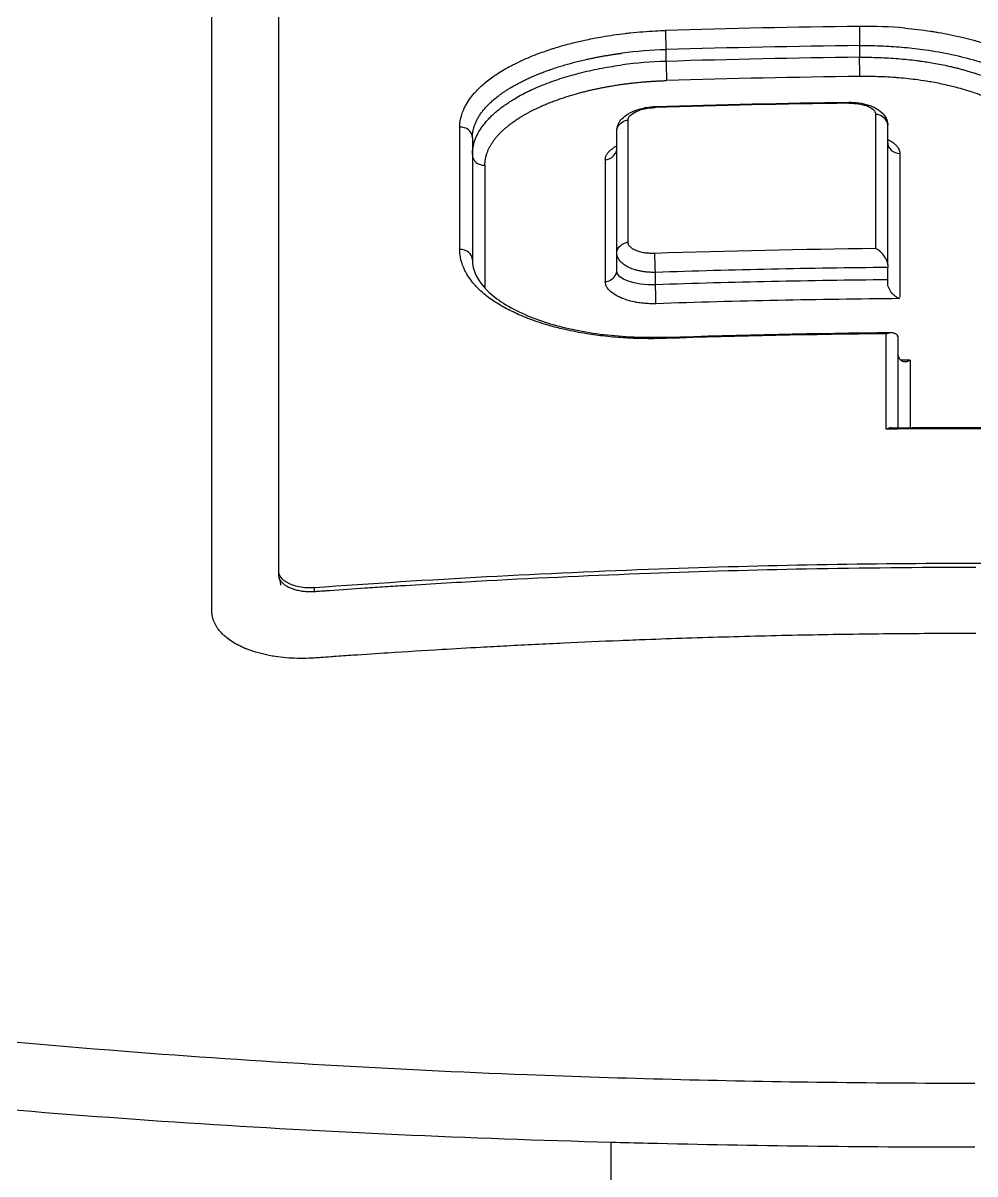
# Model space of a CAD drawing. Header units: millimetres. Extents: x 0 to 4378, y 0 to 2376.
# Drawn here: x 769.2 to 777.21, y 2200.73 to 2210.41 of the extents above; entities that cross this region are included whole.
import ezdxf

# ---------------------------------------------------------------- set-up
doc = ezdxf.new("R2010")
doc.units = ezdxf.units.MM
doc.header["$LTSCALE"] = 0.2

# ---------------------------------------------------------------- blocks, each defined once
blk = doc.blocks.new('A$Ce3085cef_1')
for p, q in [((-5.8641, 39.3959), (-5.8641, 44.5343)), ((-2.6082, 43.7849), (-2.6082, 43.6864)), ((-0.9801, 43.8191), (-0.9801, 43.7207)), ((-3.0223, 41.9227), (-3.0223, 43.1037)), ((-0.7431, 41.9781), (-0.7431, 43.1513)), ((-4.2361, 43.0443), (-4.2361, 42.0161)), ((-2.9261, 43.0192), (-2.9261, 43.0192)), ((-2.6968, 41.8078), (-2.6968, 41.9119)), ((-0.7431, 41.9534), (-0.7431, 41.9534)), ((-0.7431, 41.8494), (-0.7431, 41.9534)), ((-0.7431, 41.8494), (-0.7431, 41.8494)), ((-0.6545, 40.6054), (-0.6545, 41.3579)), ((-5.8641, 39.3695), (-5.8641, 39.3959)), ((-5.5641, 39.2257), (-5.5641, 39.2593)), ((-3.0676, 31.8736), (-3.0676, 34.5946))]:
    blk.add_line(p, q)
for radius, start, end in [(86.4127, 313.060477, 226.939523), (59, 311.988837, 228.011163), (57.092, 313.69818, 226.30182), (43.77, 94.66213, 94.66216)]:
    blk.add_arc((0, 0), radius, start, end)
for centre, major_axis, ratio, start_param, end_param in [((0.0037, -29.7707), (79.4616, 0.0003), 0.92821, 1.583196, 1.603727), ((-2.6094, 43.8556), (0.0031, -0.1), 0.012293, 3.571037, 5.497822), ((-1.3073, 43.0114), (2.0091, 0.2303), 0.468781, 1.15717, 1.354595), ((-2.5748, 43.1707), (1.5481, 0.0426), 0.397012, 1.581389, 1.822153), ((0.0037, -29.7435), (79.293, 0.0001), 0.927804, 1.583203, 1.603741), ((-2.6042, 42.9646), (1.6381, 0.061), 0.440164, 1.55681, 1.783476), ((0.0038, -29.6722), (79.1368, 0.0001), 0.92749, 1.583228, 1.603807), ((0.0038, -29.6448), (78.9683, -0.0001), 0.927077, 1.583235, 1.603822), ((0.0056, -29.2898), (-78.2616, -0.0002), 0.928055, 4.726124, 4.74695), ((-2.6968, 43.2526), (0.0018, -0.0536), 0.018829, 3.145343, 3.70508), ((-1.0687, 43.289), (0.0007, -0.0538), 0.007405, 3.1416, 3.707715), ((-1.0687, 43.289), (0.0007, -0.0538), 0.007405, 3.137067, 3.1416), ((-2.9457, -29.8101), (0.019, 81.126), 0.000071, 5.803652, 5.831887), ((-0.8515, -30.1104), (-0.007, -81.489), 0.000028, 2.660253, 2.691101), ((-4.3629, -29.5184), (0.0211, 80.7617), 0.000068, 5.802861, 5.831224), ((-4.3361, 43.0443), (0.1, 0), 0.899596, 0, 1.626139), ((-0.6431, 43.003), (-0.1, 0), 0.900526, 6.283185, 7.862272), ((-4.1361, 42.9025), (-0.1, 0), 0.899995, 6.283175, 7.906902), ((-0.6365, -30.1278), (0.0055, -81.1094), 0.000023, 3.591106, 3.624604), ((-4.1093, -29.5575), (-0.0212, 80.4119), 0.000071, 0.45104, 0.479465), ((-3.0981, -29.7669), (-0.0196, 80.6733), 0.000073, 0.450484, 0.478814), ((-4.3361, 42.0161), (0.1, 0), 0.886849, 0.000221, 1.627434), ((0.0076, -28.1721), (-75.7133, -0.0005), 0.928348, 4.723634, 4.748175), ((-4.3361, 42.0161), (0.1, 0), 0.886849, 0, 0.000221), ((0.0069, -28.1171), (-75.5231, -0.0002), 0.927848, 4.722318, 4.748194), ((-0.743, 42.0704), (-0.0001, -0.1331), 0.000577, 5.47928, 5.787409), ((0.007, -28.019), (-75.3372, -0.0001), 0.927455, 4.722345, 4.748285), ((-0.7432, 41.7337), (-0.0001, -0.1315), 0.000574, 2.333891, 2.64588), ((-4.1361, 41.8758), (0.1, 0), 0.887242, 4.697212, 4.766569), ((0.0063, -27.9658), (-75.1492, 0.0002), 0.926947, 4.721021, 4.748302), ((0.0088, -27.3771), (-74.1038, -0.0002), 0.928107, 4.722701, 4.747737), ((-2.6068, 41.2686), (-0.0033, 0.0999), 0.01318, 0.032065, 0.500459), ((-0.7644, -30.7863), (0.0084, 82.2556), 0.000039, 5.763106, 5.783078), ((-0.7615, 41.3793), (0.1057, -0.0313), 0.536293, 0.167876, 0.505371), ((-0.5506, 41.19), (0.1025, -0.0321), 0.540826, 3.320002, 3.662502), ((0.0066, -27.3943), (-73.9544, 0), 0.927194, 4.719966, 4.721036), ((-0.5474, -30.7389), (-0.006, 81.8019), 0.000028, 0.496809, 0.511176), ((-0.0005, -25.6694), (-71.3938, 0), 0.928182, 4.701895, 4.722965)]:
    blk.add_ellipse(centre, major_axis=major_axis, ratio=ratio, start_param=start_param, end_param=end_param)
for points, knots in [([(-3.0676, 34.5946), (-3.6683, 34.6109), (-4.2645, 34.6324), (-5.4527, 34.6866), (-6.0434, 34.7192), (-7.8025, 34.8345), (-8.9555, 34.9344), (-10.4009, 35.0921), (-10.7198, 35.129), (-11.3987, 35.2122), (-11.7573, 35.259), (-14.9563, 35.7015), (-17.5555, 36.2448), (-20.0861, 37.0013), (-20.3724, 37.091), (-20.8056, 37.233), (-20.9514, 37.2819), (-21.3863, 37.4313), (-21.6674, 37.5331), (-22.0779, 37.689), (-22.2135, 37.7418), (-22.6156, 37.9022), (-22.8754, 38.0113), (-23.3797, 38.2344), (-23.6234, 38.3481), (-24.3338, 38.698), (-24.7719, 38.9399), (-25.5661, 39.4348), (-25.9226, 39.6877), (-26.3899, 40.07), (-26.5321, 40.1954), (-26.9431, 40.587), (-27.1799, 40.8575), (-27.5607, 41.4009), (-27.7053, 41.6726), (-28.2103, 43.0338), (-27.9319, 44.1023), (-26.6844, 45.4353), (-26.325, 45.7455), (-25.2759, 46.5023), (-24.5094, 46.9405), (-23.1725, 47.5633), (-22.6959, 47.765), (-21.6842, 48.1547), (-21.1468, 48.3434), (-20.5833, 48.5238)], [0.000007, 0.000007, 0.000007, 0.000007, 0.181296, 0.181296, 0.36259, 0.36259, 0.725449, 0.725449, 0.829256, 0.829256, 0.94777, 0.94777, 1.897123, 1.897123, 2.023549, 2.023549, 2.087146, 2.087146, 2.219428, 2.219428, 2.286205, 2.286205, 2.420452, 2.420452, 2.555207, 2.555207, 2.82874, 2.82874, 3.100813, 3.100813, 3.232046, 3.232046, 3.509604, 3.509604, 3.78222, 3.78222, 4.864201, 4.864201, 5.199734, 5.199734, 5.702448, 5.702448, 5.953638, 5.953638, 6.20439, 6.20439, 6.20439, 6.20439]), ([(-20.2547, 48.3825), (-21.0104, 48.1157), (-22.1924, 47.6647), (-24.1886, 46.5858), (-24.9002, 46.0891), (-26.5903, 44.4813), (-26.8306, 43.4343), (-26.4223, 41.9577), (-26.1116, 41.43), (-25.4006, 40.6646), (-25.1244, 40.4142), (-23.5524, 39.1881), (-21.6857, 38.2958), (-17.0097, 36.8027), (-14.2528, 36.2088), (-9.8987, 35.6157), (-8.5437, 35.4718), (-6.0427, 35.2748), (-4.9142, 35.21), (-2.9683, 35.1345), (-2.1499, 35.1136), (-0.8961, 35.0967), (-0.4546, 35.0937), (-0.0094, 35.0937)], [-5.832325, -5.832325, -5.832325, -5.832325, -5.274421, -5.274421, -4.846437, -4.846437, -3.928454, -3.928454, -3.418934, -3.418934, -3.165574, -3.165574, -2.150485, -2.150485, -1.152487, -1.152487, -0.72343, -0.72343, -0.378701, -0.378701, -0.13356, -0.13356, -0.000001, -0.000001, -0.000001, -0.000001]), ([(-6.4257, 39.0401), (-6.4263, 39.046), (-6.4266, 39.0514), (-6.427, 39.0593), (-6.4271, 39.0621), (-6.4272, 39.0686), (-6.4273, 39.0732), (-6.4272, 39.0833), (-6.4271, 39.0887), (-6.4269, 39.1007), (-6.4268, 39.1073), (-6.4268, 39.1181), (-6.4268, 39.1221), (-6.427, 39.1387), (-6.4271, 39.152), (-6.4272, 39.1831), (-6.4271, 39.2009), (-6.427, 39.2239), (-6.427, 39.23), (-6.427, 39.2379), (-6.427, 39.2399), (-6.4271, 39.2852), (-6.4271, 39.3297), (-6.4271, 39.3883), (-6.4271, 39.4032), (-6.4271, 39.4298), (-6.4271, 39.4418), (-6.4271, 39.4994), (-6.4271, 39.5465), (-6.4271, 39.6403), (-6.4271, 39.687), (-6.4271, 39.7431), (-6.4271, 39.7549), (-6.4271, 39.922), (-6.4271, 40.0806), (-6.4272, 40.2636), (-6.4272, 40.2852), (-6.4272, 40.3454), (-6.4272, 40.3842), (-6.4272, 40.5352), (-6.4272, 40.6486), (-6.4272, 40.8003), (-6.4272, 40.8398), (-6.4272, 40.9207), (-6.4271, 40.962), (-6.4271, 41.0404), (-6.4271, 41.0774), (-6.4271, 41.1589), (-6.4271, 41.2081), (-6.4272, 41.339), (-6.4272, 41.4211), (-6.4272, 41.5884), (-6.4272, 41.6736), (-6.4273, 41.8126), (-6.4273, 41.8658), (-6.4273, 42.0027), (-6.4273, 42.0868), (-6.4273, 42.2169), (-6.4273, 42.2627), (-6.4273, 42.3879), (-6.4273, 42.4678), (-6.4273, 42.5542), (-6.4273, 42.5605), (-6.4273, 42.6664), (-6.4273, 42.7663), (-6.4273, 42.8888), (-6.4273, 42.9108), (-6.4273, 43.0185), (-6.4273, 43.1044), (-6.4272, 43.2103), (-6.4272, 43.2299), (-6.4272, 43.2859), (-6.4272, 43.3239), (-6.4272, 43.4007), (-6.4272, 43.4395), (-6.4272, 43.5089), (-6.4272, 43.54), (-6.4272, 43.6421), (-6.4272, 43.7165), (-6.4272, 43.864), (-6.4273, 43.9371), (-6.4273, 44.0337), (-6.4273, 44.0579), (-6.4272, 44.0984), (-6.4272, 44.1149), (-6.4272, 44.1388), (-6.4272, 44.1463), (-6.4273, 44.1657), (-6.4272, 44.1776), (-6.4274, 44.2014), (-6.4262, 44.2134), (-6.4192, 44.2433), (-6.4117, 44.2613), (-6.3904, 44.2965), (-6.3768, 44.3138), (-6.3544, 44.3367), (-6.3484, 44.3425), (-6.3347, 44.3548), (-6.3269, 44.3613), (-6.3188, 44.3677)], [0.1547889, 0.1547889, 0.1547889, 0.1547889, 0.1556926, 0.1556926, 0.15625, 0.15625, 0.1571294, 0.1571294, 0.157985, 0.157985, 0.1588842, 0.1588842, 0.1593979, 0.1593979, 0.1609748, 0.1609748, 0.16303, 0.16303, 0.1637965, 0.1637965, 0.1640625, 0.1640625, 0.1698619, 0.1698619, 0.171875, 0.171875, 0.1734917, 0.1734917, 0.17959, 0.17959, 0.1858108, 0.1858108, 0.1875, 0.1875, 0.2102807, 0.2102807, 0.213324, 0.213324, 0.21875, 0.21875, 0.234375, 0.234375, 0.2394535, 0.2394535, 0.2447268, 0.2447268, 0.25, 0.25, 0.2579257, 0.2579257, 0.271009, 0.271009, 0.2844034, 0.2844034, 0.2926672, 0.2926672, 0.3055371, 0.3055371, 0.3125, 0.3125, 0.3245564, 0.3245564, 0.3255033, 0.3255033, 0.3404729, 0.3404729, 0.34375, 0.34375, 0.3564771, 0.3564771, 0.359375, 0.359375, 0.3647332, 0.3647332, 0.3702121, 0.3702121, 0.375, 0.375, 0.3873006, 0.3873006, 0.3994031, 0.3994031, 0.40346, 0.40346, 0.40625, 0.40625, 0.4075224, 0.4075224, 0.409563, 0.409563, 0.4116065, 0.4116065, 0.4146444, 0.4146444, 0.4175924, 0.4175924, 0.4185939, 0.4185939, 0.4197379, 0.4197379, 0.4197379, 0.4197379]), ([(-4.3416, 43.1342), (-4.3416, 43.1685), (-4.3364, 43.203), (-4.3213, 43.2526), (-4.3156, 43.2679), (-4.3044, 43.2933), (-4.2993, 43.3036), (-4.2741, 43.3504), (-4.2484, 43.3865), (-4.215, 43.4239), (-4.213, 43.4261), (-4.1896, 43.4518), (-4.1657, 43.4748), (-4.1127, 43.5203), (-4.0835, 43.5427), (-4.0426, 43.5708), (-4.0331, 43.5772), (-3.9879, 43.6065), (-3.9497, 43.6287), (-3.9006, 43.6546), (-3.8919, 43.659), (-3.8681, 43.6711), (-3.8527, 43.6786), (-3.7922, 43.7071), (-3.745, 43.7272), (-3.6569, 43.7611), (-3.6168, 43.7753), (-3.5655, 43.792), (-3.5554, 43.7952), (-3.5095, 43.8095), (-3.4727, 43.8202), (-3.4162, 43.8353), (-3.397, 43.8402), (-3.3443, 43.8532), (-3.3105, 43.861), (-3.2329, 43.8775), (-3.1888, 43.886), (-3.081, 43.9046), (-3.0165, 43.9139), (-2.9365, 43.9234), (-2.9216, 43.925), (-2.8371, 43.9339), (-2.7667, 43.9394), (-2.6684, 43.9444), (-2.6406, 43.9456), (-2.6127, 43.9464)], [0, 0, 0, 0, 0.086535, 0.086535, 0.124961, 0.124961, 0.151074, 0.151074, 0.244171, 0.244171, 0.25, 0.25, 0.31207, 0.31207, 0.375, 0.375, 0.39351, 0.39351, 0.461179, 0.461179, 0.475398, 0.475398, 0.5, 0.5, 0.570047, 0.570047, 0.625, 0.625, 0.638241, 0.638241, 0.685239, 0.685239, 0.70908, 0.70908, 0.75, 0.75, 0.801734, 0.801734, 0.874941, 0.874941, 0.891604, 0.891604, 0.969373, 0.969373, 1, 1, 1, 1]), ([(-0.9818, 43.9807), (-0.9818, 43.9776), (-0.9817, 43.9729), (-0.9817, 43.9606), (-0.9816, 43.9528), (-0.9814, 43.9349), (-0.9813, 43.9245), (-0.9812, 43.9116), (-0.9812, 43.9092), (-0.981, 43.8954), (-0.9809, 43.8838), (-0.9806, 43.8622), (-0.9805, 43.8521), (-0.9803, 43.835), (-0.9802, 43.8279), (-0.9801, 43.8209), (-0.9801, 43.82), (-0.9801, 43.8191)], [0, 0, 0, 0, 0.1392269, 0.1392269, 0.2922355, 0.2922355, 0.4565771, 0.4565771, 0.493318, 0.493318, 0.6679655, 0.6679655, 0.8339827, 0.8339827, 0.9775709, 0.9775709, 1, 1, 1, 1]), ([(-0.5987, 43.9664), (-0.5253, 43.9599), (-0.4531, 43.9513), (-0.3826, 43.9406), (-0.3735, 43.9393), (-0.3643, 43.9378), (-0.3552, 43.9364), (-0.3428, 43.9344), (-0.3304, 43.9324), (-0.318, 43.9303), (-0.2465, 43.9181), (-0.1769, 43.9038), (-0.11, 43.8875), (-0.0788, 43.8799), (-0.0483, 43.8719), (-0.0183, 43.8635), (-0.0149, 43.8626), (-0.0115, 43.8616), (-0.0081, 43.8606), (0.0305, 43.8496), (0.0681, 43.8378), (0.1044, 43.8253), (0.1443, 43.8116), (0.1828, 43.7972), (0.2197, 43.782), (0.2277, 43.7786), (0.2358, 43.7753), (0.2437, 43.7719), (0.2803, 43.7562), (0.3153, 43.7398), (0.3485, 43.7228), (0.3818, 43.7057), (0.4133, 43.688), (0.4428, 43.6696), (0.4482, 43.6662), (0.4536, 43.6628), (0.4588, 43.6594), (0.4887, 43.6401), (0.5163, 43.6201), (0.5417, 43.5996)], [0.1417191, 0.1417191, 0.1417191, 0.1417191, 0.2245257, 0.2245257, 0.2245257, 0.2352819, 0.2352819, 0.2352819, 0.2500001, 0.2500001, 0.2500001, 0.3353253, 0.3353253, 0.3353253, 0.3750004, 0.3750004, 0.3750004, 0.3795212, 0.3795212, 0.3795212, 0.4310028, 0.4310028, 0.4310028, 0.4875887, 0.4875887, 0.4875887, 0.5000005, 0.5000005, 0.5000005, 0.5571926, 0.5571926, 0.5571926, 0.6144663, 0.6144663, 0.6144663, 0.6250007, 0.6250007, 0.6250007, 0.6844931, 0.6844931, 0.6844931, 0.6844931]), ([(-0.9801, 43.8191), (-0.913, 43.8199), (-0.8459, 43.8189), (-0.7202, 43.8136), (-0.6614, 43.8097), (-0.5434, 43.799), (-0.4842, 43.7922), (-0.3495, 43.7731), (-0.2749, 43.7598), (-0.1314, 43.7287), (-0.0625, 43.7109), (0.0635, 43.6724), (0.121, 43.652), (0.2101, 43.6153), (0.2439, 43.5999), (0.3364, 43.5534), (0.3904, 43.5206), (0.4525, 43.4747), (0.4672, 43.463), (0.5213, 43.417), (0.5547, 43.3813), (0.597, 43.3217), (0.6104, 43.2984), (0.637, 43.2385), (0.6461, 43.2015), (0.6479, 43.1603), (0.648, 43.1562), (0.648, 43.1522)], [0, 0, 0, 0, 0.0781426, 0.0781426, 0.1478331, 0.1478331, 0.2199982, 0.2199982, 0.3154517, 0.3154517, 0.4109052, 0.4109052, 0.5000049, 0.5000049, 0.5590367, 0.5590367, 0.6713892, 0.6713892, 0.7086872, 0.7086872, 0.8168879, 0.8168879, 0.8845111, 0.8845111, 0.9887063, 0.9887063, 1, 1, 1, 1]), ([(-4.2361, 42.9025), (-4.2361, 42.9229), (-4.2342, 42.9429), (-4.2308, 42.9624), (-4.2272, 42.9828), (-4.2218, 43.0028), (-4.2149, 43.0223), (-4.2078, 43.0424), (-4.199, 43.0618), (-4.1889, 43.0808), (-4.1783, 43.1006), (-4.1662, 43.1198), (-4.1529, 43.1383), (-4.1443, 43.1502), (-4.1352, 43.1619), (-4.1257, 43.1732), (-4.1175, 43.183), (-4.1093, 43.1922), (-4.101, 43.201), (-4.0925, 43.2101), (-4.0839, 43.2188), (-4.0752, 43.2273), (-4.0663, 43.2359), (-4.0573, 43.2442), (-4.048, 43.2524), (-4.0387, 43.2606), (-4.0292, 43.2687), (-4.0193, 43.2767), (-4.0096, 43.2846), (-3.9996, 43.2925), (-3.9889, 43.3005), (-3.9786, 43.3082), (-3.9678, 43.3161), (-3.9561, 43.3242), (-3.9452, 43.3318), (-3.9336, 43.3396), (-3.9211, 43.3476), (-3.91, 43.3548), (-3.8981, 43.3622), (-3.8854, 43.3698), (-3.8499, 43.3911), (-3.8125, 43.4114), (-3.7735, 43.4306), (-3.7706, 43.432), (-3.7678, 43.4334), (-3.7649, 43.4348), (-3.7623, 43.4361), (-3.7596, 43.4374), (-3.7569, 43.4387), (-3.7145, 43.459), (-3.6703, 43.4781), (-3.6245, 43.496), (-3.5773, 43.5144), (-3.5284, 43.5316), (-3.4783, 43.5474), (-3.4257, 43.5639), (-3.3718, 43.579), (-3.3167, 43.5926), (-3.2879, 43.5997), (-3.2589, 43.6064), (-3.2295, 43.6128), (-3.1735, 43.6248), (-3.1165, 43.6354), (-3.0589, 43.6446), (-3.0315, 43.6489), (-3.0039, 43.6529), (-2.9763, 43.6566)], [0, 0, 0, 0, 0.0500932, 0.0500932, 0.0500932, 0.1027057, 0.1027057, 0.1027057, 0.1568514, 0.1568514, 0.1568514, 0.2135583, 0.2135583, 0.2135583, 0.25, 0.25, 0.25, 0.28125, 0.28125, 0.28125, 0.3135932, 0.3135932, 0.3135932, 0.3466932, 0.3466932, 0.3466932, 0.380007, 0.380007, 0.380007, 0.4124276, 0.4124276, 0.4124276, 0.4439242, 0.4439242, 0.4439242, 0.4735639, 0.4735639, 0.4735639, 0.5, 0.5, 0.5, 0.5736175, 0.5736175, 0.5736175, 0.5789606, 0.5789606, 0.5789606, 0.5839635, 0.5839635, 0.5839635, 0.6629122, 0.6629122, 0.6629122, 0.7443282, 0.7443282, 0.7443282, 0.8296264, 0.8296264, 0.8296264, 0.8742063, 0.8742063, 0.8742063, 0.9594498, 0.9594498, 0.9594498, 1, 1, 1, 1]), ([(-2.6082, 43.6864), (-2.6076, 43.6745), (-2.607, 43.6572), (-2.6064, 43.6382), (-2.6057, 43.6161), (-2.605, 43.5918), (-2.6045, 43.5709), (-2.604, 43.5528), (-2.6037, 43.5373), (-2.6036, 43.5283), (-2.6036, 43.527), (-2.6036, 43.5259), (-2.6036, 43.5249)], [0, 0, 0, 0, 0.302576, 0.302576, 0.302576, 0.65372, 0.65372, 0.65372, 0.958612, 0.958612, 0.958612, 1, 1, 1, 1]), ([(-0.9801, 43.7207), (-0.9255, 43.7214), (-0.8711, 43.7207), (-0.7627, 43.717), (-0.7086, 43.7139), (-0.6019, 43.7054), (-0.5493, 43.6999), (-0.4876, 43.692), (-0.4779, 43.6907), (-0.4314, 43.6843), (-0.395, 43.6786), (-0.3147, 43.6646), (-0.2711, 43.6559), (-0.2158, 43.6435), (-0.2042, 43.6408), (-0.1815, 43.6354), (-0.1705, 43.6327), (-0.1489, 43.6272), (-0.1383, 43.6245), (-0.1168, 43.6187), (-0.1059, 43.6158), (-0.0834, 43.6094), (-0.0718, 43.6061), (-0.0478, 43.5989), (-0.0356, 43.5952), (-0.0177, 43.5895), (-0.013, 43.588), (0.0442, 43.5694), (0.0944, 43.5509), (0.151, 43.5273), (0.1599, 43.5235), (0.2019, 43.505), (0.2338, 43.4897), (0.3047, 43.4522), (0.3426, 43.4295), (0.3838, 43.4015), (0.3906, 43.3968), (0.4043, 43.387), (0.4111, 43.382), (0.4247, 43.3717), (0.4314, 43.3665), (0.4445, 43.3561), (0.4507, 43.351), (0.464, 43.3397), (0.4701, 43.3343), (0.48, 43.3255), (0.4871, 43.3189), (0.5024, 43.3042), (0.5105, 43.296), (0.5274, 43.2781), (0.5361, 43.2683), (0.5536, 43.2473), (0.5623, 43.2361), (0.5793, 43.2121), (0.5875, 43.1995), (0.6028, 43.1732), (0.6099, 43.1596), (0.6226, 43.1312), (0.6283, 43.1164), (0.6376, 43.0861), (0.6413, 43.0705), (0.6465, 43.0381), (0.648, 43.0212), (0.648, 43.0037)], [0, 0, 0, 0, 0.078315, 0.078315, 0.157207, 0.157207, 0.235425, 0.235425, 0.25, 0.25, 0.305767, 0.305767, 0.375, 0.375, 0.395515, 0.395515, 0.416776, 0.416776, 0.437582, 0.437582, 0.457519, 0.457519, 0.476434, 0.476434, 0.493918, 0.493918, 0.5, 0.5, 0.565792, 0.565792, 0.578177, 0.578177, 0.625, 0.625, 0.6875, 0.6875, 0.698688, 0.698688, 0.709437, 0.709437, 0.720541, 0.720541, 0.732504, 0.732504, 0.75, 0.75, 0.78125, 0.78125, 0.811732, 0.811732, 0.841486, 0.841486, 0.870389, 0.870389, 0.898375, 0.898375, 0.924935, 0.924935, 0.950745, 0.950745, 0.975395, 0.975395, 1, 1, 1, 1]), ([(-0.9783, 43.5592), (-0.9783, 43.5664), (-0.9784, 43.5804), (-0.9786, 43.5975), (-0.9788, 43.6175), (-0.979, 43.6416), (-0.9793, 43.6642), (-0.9795, 43.6838), (-0.9798, 43.7022), (-0.98, 43.7156), (-0.98, 43.7174), (-0.98, 43.7191), (-0.9801, 43.7207)], [0, 0, 0, 0, 0.302634, 0.302634, 0.302634, 0.653939, 0.653939, 0.653939, 0.958939, 0.958939, 0.958939, 1, 1, 1, 1]), ([(0.5472, 42.9136), (0.5472, 42.9353), (0.5449, 42.957), (0.5401, 42.9785), (0.5356, 42.9989), (0.5289, 43.0191), (0.52, 43.0392), (0.5063, 43.0701), (0.4872, 43.1006), (0.4632, 43.1303), (0.4534, 43.1424), (0.4428, 43.1543), (0.4314, 43.1661), (0.4007, 43.198), (0.3642, 43.2287), (0.3222, 43.2579), (0.3119, 43.2651), (0.3013, 43.2722), (0.2903, 43.2792), (0.2625, 43.2969), (0.2326, 43.314), (0.2009, 43.3304), (0.1691, 43.3468), (0.1355, 43.3625), (0.1001, 43.3774), (0.0897, 43.3818), (0.0791, 43.3862), (0.0683, 43.3905), (0.0436, 43.4004), (0.0181, 43.4099), (-0.0081, 43.419), (-0.0254, 43.425), (-0.0429, 43.4308), (-0.0608, 43.4365), (-0.0837, 43.4438), (-0.1071, 43.4507), (-0.1309, 43.4574), (-0.1774, 43.4704), (-0.2256, 43.4822), (-0.2752, 43.4928), (-0.3142, 43.5012), (-0.3541, 43.5088), (-0.3947, 43.5156), (-0.4258, 43.5209), (-0.4574, 43.5257), (-0.4894, 43.53), (-0.5423, 43.5372), (-0.5962, 43.5431), (-0.6507, 43.5477), (-0.6607, 43.5486), (-0.6707, 43.5493), (-0.6808, 43.5501), (-0.7358, 43.5542), (-0.7915, 43.5569), (-0.8474, 43.5583), (-0.8909, 43.5594), (-0.9346, 43.5597), (-0.9783, 43.5592)], [0, 0, 0, 0, 0.0625, 0.0625, 0.0625, 0.1215227, 0.1215227, 0.1215227, 0.2128591, 0.2128591, 0.2128591, 0.2500003, 0.2500003, 0.2500003, 0.3503801, 0.3503801, 0.3503801, 0.3750002, 0.3750002, 0.3750002, 0.4375002, 0.4375002, 0.4375002, 0.5000002, 0.5000002, 0.5000002, 0.5185161, 0.5185161, 0.5185161, 0.5610714, 0.5610714, 0.5610714, 0.5891325, 0.5891325, 0.5891325, 0.6250002, 0.6250002, 0.6250002, 0.6950025, 0.6950025, 0.6950025, 0.7500001, 0.7500001, 0.7500001, 0.7922639, 0.7922639, 0.7922639, 0.8621964, 0.8621964, 0.8621964, 0.875, 0.875, 0.875, 0.9452517, 0.9452517, 0.9452517, 1, 1, 1, 1]), ([(-3.0223, 43.1045), (-3.0222, 43.1198), (-3.0189, 43.1358), (-3.0067, 43.166), (-2.9978, 43.1805), (-2.9745, 43.2091), (-2.9592, 43.2227), (-2.92, 43.2503), (-2.8947, 43.263), (-2.8322, 43.2868), (-2.7925, 43.2966), (-2.7342, 43.3042), (-2.7164, 43.3056), (-2.6987, 43.3062)], [0, 0, 0, 0, 0.00585228, 0.00585228, 0.0116932, 0.0116932, 0.01878088, 0.01878088, 0.0285227, 0.0285227, 0.04105903, 0.04105903, 0.04637699, 0.04637699, 0.04637699, 0.04637699]), ([(-2.9261, 43.1936), (-2.9261, 43.2065), (-2.9207, 43.2195), (-2.8973, 43.244), (-2.8797, 43.2551), (-2.8374, 43.2743), (-2.8126, 43.2825), (-2.7578, 43.2939), (-2.7284, 43.2969), (-2.6989, 43.2979)], [0, 0, 0, 0, 0.24981, 0.24981, 0.50014, 0.50014, 0.749753, 0.749753, 1, 1, 1, 1]), ([(-1.0695, 43.3344), (-1.0578, 43.3345), (-1.0462, 43.3343), (-1.0346, 43.3337), (-1.0233, 43.3331), (-1.0121, 43.3321), (-1.0012, 43.3308), (-0.9954, 43.3301), (-0.9897, 43.3293), (-0.9841, 43.3284), (-0.9692, 43.3259), (-0.955, 43.3228), (-0.9418, 43.3191), (-0.9309, 43.316), (-0.9206, 43.3125), (-0.9111, 43.3087), (-0.8984, 43.3035), (-0.8871, 43.2976), (-0.8777, 43.2912), (-0.8715, 43.2871), (-0.8662, 43.2827), (-0.8616, 43.2782), (-0.8572, 43.2738), (-0.8536, 43.2692), (-0.8509, 43.2646), (-0.8482, 43.26), (-0.8463, 43.2554), (-0.8452, 43.2507), (-0.8445, 43.2476), (-0.8442, 43.2445), (-0.8442, 43.2413)], [0, 0, 0, 0, 0.100078, 0.100078, 0.100078, 0.198297, 0.198297, 0.198297, 0.25, 0.25, 0.25, 0.387298, 0.387298, 0.387298, 0.5, 0.5, 0.5, 0.651754, 0.651754, 0.651754, 0.75, 0.75, 0.75, 0.845235, 0.845235, 0.845235, 0.9381, 0.9381, 0.9381, 1, 1, 1, 1]), ([(-1.0694, 43.3427), (-1.0412, 43.3431), (-1.0127, 43.3411), (-0.957, 43.333), (-0.9294, 43.3266), (-0.8723, 43.3077), (-0.8431, 43.2941), (-0.8034, 43.2656), (-0.7903, 43.2541), (-0.7707, 43.231), (-0.7633, 43.2201), (-0.753, 43.1997), (-0.7494, 43.1904), (-0.7444, 43.1713), (-0.7431, 43.1614), (-0.7431, 43.1518)], [0, 0, 0, 0, 0.00847318, 0.00847318, 0.01746871, 0.01746871, 0.02861113, 0.02861113, 0.0346078, 0.0346078, 0.03915275, 0.03915275, 0.04269395, 0.04269395, 0.04637488, 0.04637488, 0.04637488, 0.04637488]), ([(-3.0223, 43.1037), (-3.0223, 43.1209), (-3.0138, 43.1388), (-2.9887, 43.1679), (-2.9729, 43.1796), (-2.9462, 43.1907), (-2.9361, 43.1932), (-2.9261, 43.1936)], [0, 0, 0, 0, 0.412215, 0.412215, 0.783787, 0.783787, 1, 1, 1, 1]), ([(-0.7431, 43.1513), (-0.7431, 43.1686), (-0.7519, 43.1867), (-0.778, 43.2159), (-0.7942, 43.2276), (-0.8222, 43.2388), (-0.8334, 43.2413), (-0.8442, 43.2413)], [0, 0, 0, 0, 0.405959, 0.405959, 0.77162, 0.77162, 1, 1, 1, 1]), ([(-3.1183, 42.8581), (-3.1184, 42.8643), (-3.1177, 42.8704), (-3.115, 42.8829), (-3.1129, 42.8892), (-3.1081, 42.8994), (-3.106, 42.9032), (-3.0995, 42.9134), (-3.0946, 42.9196), (-3.0833, 42.9321), (-3.0768, 42.9382), (-3.0646, 42.9486), (-3.0592, 42.9528), (-3.047, 42.9615), (-3.0402, 42.9661), (-3.0294, 42.9727), (-3.026, 42.9748), (-3.0223, 42.9769)], [0, 0, 0, 0, 0.0955415, 0.0955415, 0.1917995, 0.1917995, 0.2504489, 0.2504489, 0.3457085, 0.3457085, 0.4379886, 0.4379886, 0.5009372, 0.5009372, 0.5684335, 0.5684335, 0.5989287, 0.5989287, 0.5989287, 0.5989287]), ([(-0.7431, 43.0299), (-0.7383, 43.0274), (-0.7336, 43.0249), (-0.7168, 43.0153), (-0.7055, 43.008), (-0.6884, 42.9949), (-0.6819, 42.9894), (-0.6692, 42.977), (-0.6633, 42.9701), (-0.6552, 42.9586), (-0.6525, 42.9539), (-0.6474, 42.943), (-0.6453, 42.9366), (-0.6428, 42.9245), (-0.6423, 42.9187), (-0.6423, 42.9129)], [0.5605411, 0.5605411, 0.5605411, 0.5605411, 0.5945619, 0.5945619, 0.6860729, 0.6860729, 0.7509063, 0.7509063, 0.8263478, 0.8263478, 0.875453, 0.875453, 0.9409583, 0.9409583, 1, 1, 1, 1]), ([(-3.1183, 42.8581), (-3.1075, 42.8586), (-3.0964, 42.8616), (-3.0764, 42.8706), (-3.0673, 42.8763), (-3.0449, 42.8946), (-3.0334, 42.9093), (-3.0248, 42.9305), (-3.0232, 42.9365), (-3.0224, 42.9444), (-3.0223, 42.9462), (-3.0223, 42.9481)], [0, 0, 0, 0, 0.2351958, 0.2351958, 0.4451295, 0.4451295, 0.8127781, 0.8127781, 0.9554518, 0.9554518, 1, 1, 1, 1]), ([(-3.0223, 42.077), (-3.0223, 42.0939), (-3.0138, 42.1116), (-2.9887, 42.1403), (-2.9729, 42.1518), (-2.9463, 42.1627), (-2.9361, 42.1652), (-2.9262, 42.1657)], [0, 0, 0, 0, 0.412348, 0.412348, 0.784046, 0.784046, 1, 1, 1, 1]), ([(-2.7017, 42.0711), (-2.7164, 42.0707), (-2.731, 42.0708), (-2.7453, 42.0716), (-2.7596, 42.0724), (-2.7736, 42.0738), (-2.7871, 42.0759), (-2.801, 42.078), (-2.8144, 42.0808), (-2.8269, 42.0842), (-2.8387, 42.0875), (-2.8498, 42.0912), (-2.8599, 42.0954), (-2.8661, 42.098), (-2.8719, 42.1008), (-2.8773, 42.1037), (-2.8859, 42.1083), (-2.8935, 42.1133), (-2.9, 42.1186), (-2.9033, 42.1213), (-2.9063, 42.1241), (-2.909, 42.1269), (-2.9148, 42.1331), (-2.9192, 42.1396), (-2.9221, 42.1463), (-2.9248, 42.1527), (-2.9262, 42.1591), (-2.9262, 42.1657)], [0, 0, 0, 0, 0.1253687, 0.1253687, 0.1253687, 0.25, 0.25, 0.25, 0.3788125, 0.3788125, 0.3788125, 0.5, 0.5, 0.5, 0.5739101, 0.5739101, 0.5739101, 0.6907226, 0.6907226, 0.6907226, 0.75, 0.75, 0.75, 0.8787061, 0.8787061, 0.8787061, 1, 1, 1, 1]), ([(-0.7431, 41.9781), (-0.7431, 41.9814), (-0.7434, 41.9847), (-0.7453, 41.9972), (-0.7485, 42.007), (-0.7604, 42.0329), (-0.7712, 42.0491), (-0.7924, 42.0738), (-0.8017, 42.0831), (-0.8119, 42.0914), (-0.8125, 42.0919), (-0.8182, 42.0965), (-0.8232, 42.1), (-0.8286, 42.1034), (-0.8292, 42.1038), (-0.8349, 42.1073), (-0.8397, 42.1098), (-0.8442, 42.1117)], [0, 0, 0, 0, 0.00105443, 0.00105443, 0.00390422, 0.00390422, 0.00841748, 0.00841748, 0.01149109, 0.01149109, 0.01167124, 0.01167124, 0.01332918, 0.01332918, 0.01356017, 0.01356017, 0.01536733, 0.01536733, 0.01536733, 0.01536733]), ([(-2.6103, 41.3562), (-2.6769, 41.354), (-2.7435, 41.3536), (-2.8276, 41.3552), (-2.8456, 41.3557), (-2.8922, 41.3574), (-2.9207, 41.3587), (-3.0062, 41.3638), (-3.0628, 41.3685), (-3.1714, 41.3805), (-3.2235, 41.3875), (-3.3363, 41.4056), (-3.3965, 41.4172), (-3.4957, 41.4396), (-3.5357, 41.4497), (-3.5795, 41.4619), (-3.5844, 41.4633), (-3.6444, 41.4805), (-3.6973, 41.4979), (-3.7631, 41.5224), (-3.7784, 41.5284), (-3.8081, 41.5403), (-3.8225, 41.5463), (-3.8761, 41.5696), (-3.9136, 41.5876), (-3.9857, 41.6259), (-4.0201, 41.6463), (-4.0686, 41.6785), (-4.0846, 41.6898), (-4.1367, 41.7289), (-4.1695, 41.7578), (-4.2027, 41.7922), (-4.207, 41.7968), (-4.2392, 41.8321), (-4.2629, 41.8636), (-4.2867, 41.9038), (-4.2911, 41.9117), (-4.3003, 41.9294), (-4.305, 41.9392), (-4.3223, 41.9795), (-4.3314, 42.0105), (-4.34, 42.0626), (-4.3417, 42.0836), (-4.3417, 42.1047)], [0, 0, 0, 0, 0.073254, 0.073254, 0.093194, 0.093194, 0.125, 0.125, 0.189042, 0.189042, 0.25, 0.25, 0.323419, 0.323419, 0.375001, 0.375001, 0.38152, 0.38152, 0.455164, 0.455164, 0.477845, 0.477845, 0.5, 0.5, 0.56152, 0.56152, 0.625001, 0.625001, 0.658058, 0.658058, 0.737761, 0.737761, 0.75, 0.75, 0.831034, 0.831034, 0.850773, 0.850773, 0.875, 0.875, 0.949878, 0.949878, 1, 1, 1, 1]), ([(-4.2361, 42.0161), (-4.236, 41.9318), (-4.1975, 41.844), (-4.0359, 41.6852), (-3.9268, 41.615), (-3.6784, 41.5071), (-3.5432, 41.4647), (-3.2469, 41.4012), (-3.0816, 41.3799), (-2.8134, 41.3661), (-2.7115, 41.3652), (-2.61, 41.3685)], [0, 0, 0, 0, 0.0707495, 0.0707495, 0.1293118, 0.1293118, 0.1794082, 0.1794082, 0.2307929, 0.2307929, 0.2612526, 0.2612526, 0.2612526, 0.2612526]), ([(-2.6968, 41.9119), (-2.7062, 41.9116), (-2.716, 41.9116), (-2.7261, 41.9119), (-2.7363, 41.9122), (-2.7468, 41.9127), (-2.7573, 41.9136), (-2.7673, 41.9144), (-2.7773, 41.9154), (-2.7872, 41.9167), (-2.7971, 41.918), (-2.8069, 41.9195), (-2.8164, 41.9213), (-2.826, 41.923), (-2.8353, 41.925), (-2.8442, 41.9271), (-2.8537, 41.9294), (-2.8627, 41.9319), (-2.871, 41.9344), (-2.8793, 41.9369), (-2.887, 41.9395), (-2.8939, 41.9421), (-2.902, 41.9451), (-2.909, 41.948), (-2.9151, 41.9507), (-2.9183, 41.9521), (-2.9212, 41.9535), (-2.9238, 41.9548), (-2.925, 41.9554), (-2.9262, 41.956), (-2.9273, 41.9565), (-2.9328, 41.9593), (-2.9387, 41.9626), (-2.9449, 41.9664), (-2.9509, 41.97), (-2.9571, 41.9742), (-2.9634, 41.9789), (-2.9691, 41.9832), (-2.9748, 41.9879), (-2.9803, 41.9931), (-2.9858, 41.9982), (-2.991, 42.0037), (-2.9959, 42.0097), (-3.0005, 42.0153), (-3.0048, 42.0213), (-3.0085, 42.0278), (-3.0122, 42.0341), (-3.0153, 42.0409), (-3.0177, 42.0481), (-3.0182, 42.0495), (-3.0186, 42.051), (-3.019, 42.0525), (-3.0207, 42.0583), (-3.0218, 42.0644), (-3.0222, 42.0707), (-3.0223, 42.0728), (-3.0224, 42.0749), (-3.0223, 42.077)], [0, 0, 0, 0, 0.0547838, 0.0547838, 0.0547838, 0.1103483, 0.1103483, 0.1103483, 0.1631642, 0.1631642, 0.1631642, 0.216192, 0.216192, 0.216192, 0.2698841, 0.2698841, 0.2698841, 0.3272379, 0.3272379, 0.3272379, 0.3838249, 0.3838249, 0.3838249, 0.449108, 0.449108, 0.449108, 0.4831792, 0.4831792, 0.4831792, 0.4992991, 0.4992991, 0.4992991, 0.5796444, 0.5796444, 0.5796444, 0.6573322, 0.6573322, 0.6573322, 0.7276993, 0.7276993, 0.7276993, 0.7961835, 0.7961835, 0.7961835, 0.8600967, 0.8600967, 0.8600967, 0.9223649, 0.9223649, 0.9223649, 0.934904, 0.934904, 0.934904, 0.9839671, 0.9839671, 0.9839671, 1, 1, 1, 1]), ([(-2.6968, 41.9119), (-2.6975, 41.9268), (-2.6983, 41.9506), (-2.6999, 41.9978), (-2.7006, 42.021), (-2.7014, 42.0533), (-2.7017, 42.0645), (-2.7017, 42.0711)], [0, 0, 0, 0, 0.3927613, 0.3927613, 0.7428237, 0.7428237, 1, 1, 1, 1]), ([(-3.1182, 41.834), (-3.1015, 41.8348), (-3.0843, 41.8413), (-3.0511, 41.863), (-3.036, 41.8797), (-3.0244, 41.9057), (-3.0223, 41.9143), (-3.0223, 41.9227)], [0, 0, 0, 0, 0.362355, 0.362355, 0.795237, 0.795237, 1, 1, 1, 1]), ([(-2.6918, 41.6487), (-2.7098, 41.6481), (-2.7278, 41.648), (-2.7634, 41.6491), (-2.781, 41.6503), (-2.8157, 41.6536), (-2.8328, 41.6559), (-2.8513, 41.659), (-2.8531, 41.6594), (-2.8786, 41.6639), (-2.9011, 41.6691), (-2.9412, 41.6806), (-2.959, 41.6867), (-2.988, 41.6983), (-2.9995, 41.7035), (-3.0271, 41.7173), (-3.0421, 41.7262), (-3.066, 41.7434), (-3.0755, 41.7514), (-3.0915, 41.7676), (-3.098, 41.7758), (-3.1084, 41.7926), (-3.1123, 41.8013), (-3.1171, 41.818), (-3.1182, 41.826), (-3.1182, 41.834)], [0, 0, 0, 0, 0.080028, 0.080028, 0.160069, 0.160069, 0.240876, 0.240876, 0.250033, 0.250033, 0.366077, 0.366077, 0.469154, 0.469154, 0.544501, 0.544501, 0.658797, 0.658797, 0.75, 0.75, 0.835792, 0.835792, 0.922301, 0.922301, 1, 1, 1, 1]), ([(-0.6423, 41.691), (-0.6425, 41.6911), (-0.643, 41.6912), (-0.6514, 41.6942), (-0.6643, 41.6996), (-0.6898, 41.7182), (-0.6999, 41.7276), (-0.7198, 41.7518), (-0.7284, 41.7666), (-0.7371, 41.7886), (-0.7394, 41.7962), (-0.7423, 41.8108), (-0.7431, 41.8178), (-0.7431, 41.8246)], [-0.00010774, -0.00010774, -0.00010774, -0.00010774, 0, 0, 0.0030585, 0.0030585, 0.00526375, 0.00526375, 0.00801663, 0.00801663, 0.00937609, 0.00937609, 0.01063146, 0.01063146, 0.01063146, 0.01063146]), ([(-2.6918, 41.6487), (-2.6919, 41.6585), (-2.6924, 41.6793), (-2.6937, 41.7246), (-2.6945, 41.7484), (-2.6958, 41.7844), (-2.6963, 41.798), (-2.6968, 41.8078)], [0, 0, 0, 0, 0.393787, 0.393787, 0.744302, 0.744302, 1, 1, 1, 1]), ([(-0.7556, 41.3956), (-0.7536, 41.3966), (-0.7517, 41.3975), (-0.7373, 41.4038), (-0.7247, 41.4062), (-0.7021, 41.4062), (-0.6913, 41.4039), (-0.6776, 41.3969), (-0.6734, 41.394), (-0.6664, 41.3874), (-0.6634, 41.3837), (-0.6609, 41.3794)], [-0.01576427, -0.01576427, -0.01576427, -0.01576427, -0.0149023, -0.0149023, -0.00948324, -0.00948324, -0.00441114, -0.00441114, -0.00209553, -0.00209553, -0.00007684, -0.00007684, -0.00007684, -0.00007684]), ([(-0.6481, 41.1903), (-0.6443, 41.1835), (-0.639, 41.1776), (-0.6325, 41.1729), (-0.6279, 41.1696), (-0.6229, 41.1671), (-0.6178, 41.1652), (-0.6142, 41.1639), (-0.6105, 41.1629), (-0.6068, 41.1623), (-0.6008, 41.1613), (-0.5946, 41.1611), (-0.5884, 41.1617), (-0.579, 41.1627), (-0.5696, 41.1655), (-0.5604, 41.1701), (-0.5581, 41.1712), (-0.5559, 41.1725), (-0.5537, 41.1738)], [-0.01517213, -0.01517213, -0.01517213, -0.01517213, -0.0115598, -0.0115598, -0.0115598, -0.00901134, -0.00901134, -0.00901134, -0.00723726, -0.00723726, -0.00723726, -0.00437063, -0.00437063, -0.00437063, 0, 0, 0, 0.00105534, 0.00105534, 0.00105534, 0.00105534]), ([(-0.7122, 40.6049), (-0.7212, 40.6048), (-0.7306, 40.6033), (-0.7402, 40.6001), (-0.7453, 40.5984), (-0.7504, 40.5962), (-0.7555, 40.5935)], [0.009344193, 0.009344193, 0.009344193, 0.009344193, 0.013143557, 0.013143557, 0.013143557, 0.015176857, 0.015176857, 0.015176857, 0.015176857]), ([(-5.5641, 39.2593), (-5.5863, 39.2579), (-5.608, 39.2578), (-5.6509, 39.2604), (-5.672, 39.2632), (-5.7119, 39.271), (-5.7308, 39.2762), (-5.7571, 39.2856), (-5.7655, 39.2891), (-5.7884, 39.2996), (-5.8017, 39.3072), (-5.8248, 39.3238), (-5.8347, 39.3328), (-5.85, 39.3514), (-5.8557, 39.361), (-5.8623, 39.379), (-5.864, 39.3874), (-5.8641, 39.3959)], [0, 0, 0, 0, 0.138995, 0.138995, 0.283573, 0.283573, 0.427879, 0.427879, 0.500515, 0.500515, 0.634198, 0.634198, 0.768956, 0.768956, 0.896936, 0.896936, 1, 1, 1, 1]), ([(5.5576, 39.2597), (4.5936, 39.3288), (3.6281, 39.3815), (1.7725, 39.4475), (0.8865, 39.4637), (-0.8933, 39.4636), (-1.7794, 39.4474), (-3.635, 39.3812), (-4.6004, 39.3285), (-5.5641, 39.2593)], [-1.113249, -1.113249, -1.113249, -1.113249, -0.823214, -0.823214, -0.556625, -0.556625, -0.29, -0.29, -0.000002, -0.000002, -0.000002, -0.000002]), ([(-0.0033, 39.43), (-0.0051, 39.43), (-0.0069, 39.43), (-0.4818, 39.43), (-0.9547, 39.4253), (-1.8669, 39.4078), (-2.306, 39.3954), (-3.2018, 39.3626), (-3.6584, 39.3418), (-4.3428, 39.3047), (-4.5709, 39.2914), (-4.8559, 39.2736), (-4.9129, 39.27), (-5.0269, 39.2626), (-5.0839, 39.2588), (-5.2385, 39.2485), (-5.3362, 39.2418), (-5.4474, 39.234), (-5.4611, 39.2331), (-5.4749, 39.2321)], [0.0000001, 0.0000001, 0.0000001, 0.0000001, 0.0009828, 0.0009828, 0.2559382, 0.2559382, 0.492771, 0.492771, 0.7391565, 0.7391565, 0.8623493, 0.8623493, 0.8931475, 0.8931475, 0.9239457, 0.9239457, 0.9766944, 0.9766944, 0.9841395, 0.9841395, 0.9841395, 0.9841395]), ([(-5.5641, 39.2257), (-5.5679, 39.2255), (-5.5716, 39.2253), (-5.5753, 39.2251), (-5.5777, 39.225), (-5.58, 39.2249), (-5.5824, 39.2249), (-5.5849, 39.2248), (-5.5875, 39.2247), (-5.5901, 39.2247), (-5.6025, 39.2245), (-5.615, 39.2247), (-5.6275, 39.2255), (-5.6408, 39.2263), (-5.6541, 39.2277), (-5.6671, 39.2295), (-5.6712, 39.2301), (-5.6753, 39.2307), (-5.6793, 39.2314), (-5.6867, 39.2327), (-5.6939, 39.2341), (-5.7009, 39.2357), (-5.7123, 39.2383), (-5.7233, 39.2412), (-5.7338, 39.2446), (-5.7359, 39.2452), (-5.7379, 39.2459), (-5.7399, 39.2466), (-5.7511, 39.2503), (-5.7615, 39.2544), (-5.7711, 39.2588), (-5.7811, 39.2633), (-5.7906, 39.2683), (-5.7994, 39.2738), (-5.8083, 39.2793), (-5.8164, 39.2852), (-5.8237, 39.2915), (-5.8245, 39.2922), (-5.8253, 39.293), (-5.8261, 39.2937), (-5.8332, 39.3002), (-5.8394, 39.3071), (-5.8446, 39.3142), (-5.8501, 39.3218), (-5.8545, 39.3296), (-5.8579, 39.3376), (-5.8584, 39.3389), (-5.859, 39.3403), (-5.8595, 39.3417), (-5.8616, 39.3476), (-5.8628, 39.3537), (-5.8635, 39.3597), (-5.8637, 39.3619), (-5.8639, 39.3641), (-5.864, 39.3662), (-5.8641, 39.3673), (-5.8641, 39.3684), (-5.8641, 39.3695)], [0.0000029, 0.0000029, 0.0000029, 0.0000029, 0.0244375, 0.0244375, 0.0244375, 0.0396943, 0.0396943, 0.0396943, 0.0564556, 0.0564556, 0.0564556, 0.1374525, 0.1374525, 0.1374525, 0.2245067, 0.2245067, 0.2245067, 0.25203, 0.25203, 0.25203, 0.3017283, 0.3017283, 0.3017283, 0.3822089, 0.3822089, 0.3822089, 0.3982556, 0.3982556, 0.3982556, 0.4856693, 0.4856693, 0.4856693, 0.5766982, 0.5766982, 0.5766982, 0.6679363, 0.6679363, 0.6679363, 0.6782274, 0.6782274, 0.6782274, 0.7708756, 0.7708756, 0.7708756, 0.8698131, 0.8698131, 0.8698131, 0.8870246, 0.8870246, 0.8870246, 0.9599993, 0.9599993, 0.9599993, 0.986423, 0.986423, 0.986423, 0.9999956, 0.9999956, 0.9999956, 0.9999956]), ([(-5.8469, 39.2809), (-5.8469, 39.2809), (-5.8469, 39.2813), (-5.847, 39.2828), (-5.8471, 39.2841), (-5.8474, 39.2878), (-5.8477, 39.2905), (-5.8488, 39.2988), (-5.8498, 39.3048), (-5.8533, 39.3214), (-5.8563, 39.3324), (-5.86, 39.3432)], [0.90378637, 0.90378637, 0.90378637, 0.90378637, 0.90456496, 0.90456496, 0.90553789, 0.90553789, 0.90700548, 0.90700548, 0.90966416, 0.90966416, 0.91417117, 0.91417117, 0.91417117, 0.91417117]), ([(-5.4749, 39.2321), (-5.4785, 39.2318), (-5.4821, 39.2316), (-5.4857, 39.2313), (-5.5012, 39.2303), (-5.5168, 39.2292), (-5.5324, 39.228), (-5.543, 39.2272), (-5.5536, 39.2264), (-5.5641, 39.2257)], [0.98413947, 0.98413947, 0.98413947, 0.98413947, 0.98605763, 0.98605763, 0.98605763, 0.9943622, 0.9943622, 0.9943622, 0.99999998, 0.99999998, 0.99999998, 0.99999998]), ([(-5.9674, 38.6948), (-5.9675, 38.6948), (-5.9675, 38.6948), (-5.9832, 38.6982), (-5.9985, 38.7017), (-6.0284, 38.7094), (-6.0432, 38.7135), (-6.0847, 38.7259), (-6.1107, 38.7349), (-6.1371, 38.7454), (-6.1387, 38.7461), (-6.1514, 38.7512), (-6.1623, 38.7559), (-6.1923, 38.7696), (-6.2109, 38.7791), (-6.2462, 38.7992), (-6.2628, 38.8098), (-6.2936, 38.8317), (-6.3078, 38.8429), (-6.3245, 38.8579), (-6.3282, 38.8613), (-6.3424, 38.8749), (-6.352, 38.8852), (-6.3652, 38.9009), (-6.3697, 38.9066), (-6.3789, 38.9192), (-6.3837, 38.9263), (-6.3926, 38.9408), (-6.3967, 38.9483), (-6.4043, 38.9635), (-6.4077, 38.9712), (-6.4137, 38.9869), (-6.4164, 38.9949), (-6.4199, 39.0073), (-6.421, 39.012), (-6.4237, 39.0241), (-6.4248, 39.0313), (-6.4256, 39.0387), (-6.4257, 39.0394), (-6.4257, 39.0401)], [0.13467149, 0.13467149, 0.13467149, 0.13467149, 0.13467577, 0.13467577, 0.13590742, 0.13590742, 0.13713858, 0.13713858, 0.13944233, 0.13944233, 0.13959007, 0.13959007, 0.140625, 0.140625, 0.14251844, 0.14251844, 0.14441188, 0.14441188, 0.14627888, 0.14627888, 0.14682819, 0.14682819, 0.1484375, 0.1484375, 0.1492622, 0.1492622, 0.15019852, 0.15019852, 0.15113299, 0.15113299, 0.15207899, 0.15207899, 0.15306689, 0.15306689, 0.15366753, 0.15366753, 0.15467987, 0.15467987, 0.15478892, 0.15478892, 0.15478892, 0.15478892]), ([(-0.0033, 38.8751), (-0.2321, 38.8751), (-0.4635, 38.874), (-0.9199, 38.8697), (-1.1448, 38.8665), (-1.6072, 38.8578), (-1.8447, 38.8522), (-2.3159, 38.8388), (-2.5497, 38.8311), (-2.8515, 38.8198), (-2.9237, 38.8169), (-3.1519, 38.8077), (-3.3095, 38.8009), (-3.6271, 38.7861), (-3.7872, 38.7782), (-4.0197, 38.7659), (-4.0936, 38.762), (-4.2754, 38.7519), (-4.3834, 38.7457), (-4.642, 38.7303), (-4.7929, 38.7208), (-5.0423, 38.7046), (-5.1396, 38.6981), (-5.2921, 38.6877), (-5.3464, 38.6839), (-5.409, 38.6797), (-5.4169, 38.6791), (-5.4534, 38.6767), (-5.4821, 38.6744), (-5.5247, 38.6713), (-5.5385, 38.6704), (-5.572, 38.6682), (-5.5916, 38.6671), (-5.6436, 38.6651), (-5.6755, 38.6649), (-5.7392, 38.6663), (-5.7709, 38.668), (-5.8339, 38.6734), (-5.8653, 38.6771), (-5.9038, 38.683), (-5.9117, 38.6843), (-5.9358, 38.6884), (-5.9518, 38.6915), (-5.9674, 38.6948)], [0, 0, 0, 0, 0.015625, 0.015625, 0.0306624, 0.0306624, 0.0465812, 0.0465812, 0.0625, 0.0625, 0.0674467, 0.0674467, 0.0780176, 0.0780176, 0.0887218, 0.0887218, 0.09375, 0.09375, 0.1011986, 0.1011986, 0.1115892, 0.1115892, 0.1181477, 0.1181477, 0.1217302, 0.1217302, 0.1222453, 0.1222453, 0.1241141, 0.1241141, 0.125, 0.125, 0.1262746, 0.1262746, 0.1283971, 0.1283971, 0.1305853, 0.1305853, 0.1328507, 0.1328507, 0.133446, 0.133446, 0.1346715, 0.1346715, 0.1346715, 0.1346715]), ([(-3.0676, 31.8735), (-4.4387, 31.91), (-5.8085, 31.9718), (-8.4702, 32.125), (-9.7827, 32.2162), (-13.6436, 32.554), (-16.0805, 32.8512), (-19.809, 33.4477), (-21.2015, 33.7118), (-22.6561, 34.0375), (-22.8205, 34.0751), (-24.2406, 34.4071), (-25.3846, 34.7237), (-27.1646, 35.3098), (-27.8554, 35.5698), (-28.9278, 36.0407), (-29.343, 36.2466), (-30.2659, 36.7677), (-30.7224, 37.0868), (-31.1657, 37.4945), (-31.2476, 37.5761), (-31.4377, 37.7823), (-31.5366, 37.9077), (-31.7033, 38.1453), (-31.7794, 38.2682), (-31.8395, 38.3876)], [0.000007, 0.000007, 0.000007, 0.000007, 0.414147, 0.414147, 0.825596, 0.825596, 1.635283, 1.635283, 2.172697, 2.172697, 2.241989, 2.241989, 2.778153, 2.778153, 3.175709, 3.175709, 3.471349, 3.471349, 3.90974, 3.90974, 4.0185, 4.0185, 4.183321, 4.183321, 4.345382, 4.345382, 4.345382, 4.345382]), ([(-0.0094, 34.5543), (-0.0289, 34.5543), (-0.0484, 34.5543), (-0.068, 34.5543), (-0.5175, 34.5546), (-0.9673, 34.5573), (-1.4166, 34.5626), (-1.8657, 34.5679), (-2.3144, 34.5759), (-2.7617, 34.5867), (-2.8637, 34.5892), (-2.9657, 34.5918), (-3.0676, 34.5946)], [0, 0, 0, 0, 0.0191249, 0.0191249, 0.0191249, 0.4594191, 0.4594191, 0.4594191, 0.8995911, 0.8995911, 0.8995911, 0.9999976, 0.9999976, 0.9999976, 0.9999976])]:
    blk.add_open_spline(points, degree=3, knots=knots)
for points, weights, knots in [([(-4.2361, 43.0443), (-4.2361, 43.0984), (-4.2052, 43.2111), (-4.0862, 43.3479), (-3.9411, 43.452), (-3.766, 43.5493), (-3.4973, 43.6538), (-3.2009, 43.7228), (-3.0213, 43.7496), (-2.9763, 43.7554)], [0.999999996822, 0.999999996724, 0.999999996516, 0.999999996269, 0.999999996089, 0.999999995929, 0.999999995768, 0.999999995677, 0.99999999565, 0.999999995645], [0, 0, 0, 0, 0.176557, 0.364712, 0.459888, 0.555589, 0.745901, 0.936972, 1, 1, 1, 1]), ([(-4.1308, 42.8127), (-4.131, 42.8945), (-4.0961, 42.9774), (-3.9895, 43.1009), (-3.9141, 43.1669), (-3.7989, 43.2383), (-3.6615, 43.3109), (-3.4653, 43.3891), (-3.1898, 43.4603), (-2.976, 43.4953), (-2.8573, 43.5082), (-2.7494, 43.5182), (-2.6765, 43.5227), (-2.6036, 43.5249)], [1, 0.999999983793, 0.999999967519, 0.999999950294, 0.999999948673, 0.999999947014, 0.99999994537, 0.999999943688, 0.999999942337, 0.999999941813, 0.999999941694, 0.999999961057, 0.9999999805, 1], [0, 0, 0, 0, 0.234635, 0.234635, 0.369501, 0.439099, 0.47672, 0.630107, 0.758207, 0.863654, 0.908828, 0.908828, 1, 1, 1, 1])]:
    blk.add_rational_spline(points, weights, degree=3, knots=knots)
for points in [[(-2.6986, 43.3063), (-2.1557, 43.3237), (-1.6126, 43.3359), (-1.0694, 43.3428)], [(-3.0223, 43.1037), (-3.0223, 43.104), (-3.0223, 43.1042), (-3.0223, 43.1045)], [(-0.7431, 43.1518), (-0.7431, 43.1516), (-0.7431, 43.1515), (-0.7431, 43.1513)], [(-0.7431, 43.0031), (-0.7431, 43.0024), (-0.7424, 43.0001), (-0.7424, 43.0001)], [(-3.0228, 42.9458), (-3.0228, 42.9458), (-3.0223, 42.9475), (-3.0223, 42.9482)], [(-2.6968, 41.8078), (-2.8711, 41.8007), (-3.0222, 41.8565), (-3.0223, 41.9227)], [(-4.1306, 41.7793), (-4.1306, 41.782), (-4.1307, 41.7846), (-4.1307, 41.7872)], [(-2.61, 41.3665), (-1.9783, 41.3872), (-1.3462, 41.4005), (-0.714, 41.4062)], [(-0.7122, 40.6049), (-0.2398, 40.6093), (0.2328, 40.6093), (0.7052, 40.605)]]:
    blk.add_open_spline(points, degree=3)

msp = doc.modelspace()

# ---------------------------------------------------------------- block references
msp.add_blockref('A$Ce3085cef_1', (777.2185, 2166.3965))

doc.saveas('drawing.dxf')
